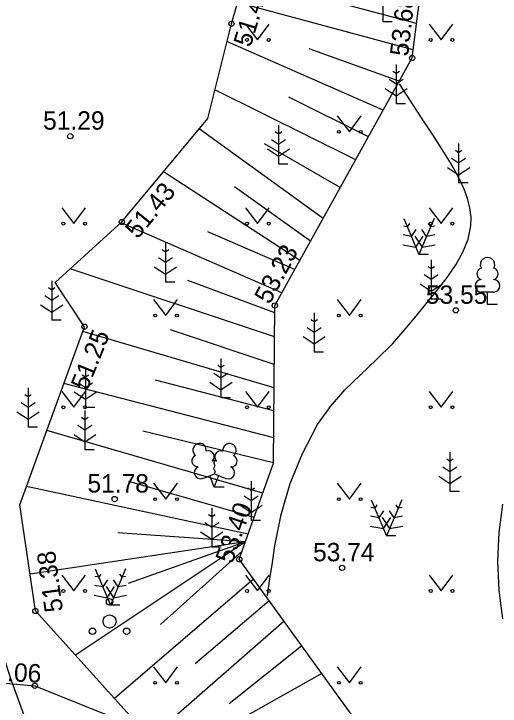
# Model space of a CAD drawing. Extents: x 640179 to 641910, y 6455895 to 6456910.
# Drawn here: x 641371.93 to 641390.46, y 6456419.5 to 6456445.88 of the extents above; entities that cross this region are included whole.
import ezdxf

# ---------------------------------------------------------------- set-up
doc = ezdxf.new("R2010")
doc.units = 0
for name, color, linetype in [('HALJASTUS', 7, 'Continuous'), ('HORISONTAAL-EH2000', 7, 'Continuous'), ('KORGUS-EH2000', 7, 'Continuous'), ('PUU', 7, 'Continuous'), ('RELJEEF', 7, 'Continuous'), ('TEE', 7, 'Continuous')]:
    doc.layers.add(name, color=color, linetype=linetype)

msp = doc.modelspace()

# ---------------------------------------------------------------- linework, layer by layer
at = {"layer": 'HALJASTUS'}
for p, q in [((641380.755, 6456445.492), (641381.219, 6456444.886)), ((641381.219, 6456444.886), (641381.664, 6456445.492)), ((641387.755, 6456445.492), (641388.219, 6456444.886)), ((641388.219, 6456444.886), (641388.664, 6456445.492)), ((641384.255, 6456441.992), (641384.719, 6456441.386)), ((641384.719, 6456441.386), (641385.164, 6456441.992)), ((641373.755, 6456438.492), (641374.219, 6456437.886)), ((641374.219, 6456437.886), (641374.664, 6456438.492)), ((641380.755, 6456438.492), (641381.219, 6456437.886)), ((641381.219, 6456437.886), (641381.664, 6456438.492)), ((641387.755, 6456438.492), (641388.219, 6456437.886)), ((641388.219, 6456437.886), (641388.664, 6456438.492)), ((641377.255, 6456434.992), (641377.719, 6456434.386)), ((641377.719, 6456434.386), (641378.164, 6456434.992)), ((641384.255, 6456434.992), (641384.719, 6456434.386)), ((641384.719, 6456434.386), (641385.164, 6456434.992)), ((641373.755, 6456431.492), (641374.219, 6456430.886)), ((641374.219, 6456430.886), (641374.664, 6456431.492)), ((641380.755, 6456431.492), (641381.219, 6456430.886)), ((641381.219, 6456430.886), (641381.664, 6456431.492)), ((641387.755, 6456431.492), (641388.219, 6456430.886)), ((641388.219, 6456430.886), (641388.664, 6456431.492)), ((641377.255, 6456427.992), (641377.719, 6456427.386)), ((641377.719, 6456427.386), (641378.164, 6456427.992)), ((641384.255, 6456427.992), (641384.719, 6456427.386)), ((641384.719, 6456427.386), (641385.164, 6456427.992)), ((641373.755, 6456424.492), (641374.219, 6456423.886)), ((641374.219, 6456423.886), (641374.664, 6456424.492)), ((641380.755, 6456424.492), (641381.219, 6456423.886)), ((641381.219, 6456423.886), (641381.664, 6456424.492)), ((641387.755, 6456424.492), (641388.219, 6456423.886)), ((641388.219, 6456423.886), (641388.664, 6456424.492)), ((641377.255, 6456420.992), (641377.719, 6456420.386)), ((641377.719, 6456420.386), (641378.164, 6456420.992)), ((641384.255, 6456420.992), (641384.719, 6456420.386)), ((641384.719, 6456420.386), (641385.164, 6456420.992))]:
    msp.add_line(p, q, dxfattribs=at)
for centre in [(641380.818, 6456444.886), (641381.646, 6456444.886), (641387.818, 6456444.886), (641388.646, 6456444.886), (641384.318, 6456441.386), (641385.146, 6456441.386), (641373.818, 6456437.886), (641374.646, 6456437.886), (641380.818, 6456437.886), (641381.646, 6456437.886), (641387.818, 6456437.886), (641388.646, 6456437.886), (641377.318, 6456434.386), (641378.146, 6456434.386), (641384.318, 6456434.386), (641385.146, 6456434.386), (641373.818, 6456430.886), (641374.646, 6456430.886), (641380.818, 6456430.886), (641381.646, 6456430.886), (641387.818, 6456430.886), (641388.646, 6456430.886), (641377.318, 6456427.386), (641378.146, 6456427.386), (641384.318, 6456427.386), (641385.146, 6456427.386), (641373.818, 6456423.886), (641374.646, 6456423.886), (641380.818, 6456423.886), (641381.646, 6456423.886), (641387.818, 6456423.886), (641388.646, 6456423.886), (641377.318, 6456420.386), (641378.146, 6456420.386), (641384.318, 6456420.386), (641385.146, 6456420.386)]:
    msp.add_circle(centre, 0.055, dxfattribs=at)
at = {"layer": 'HORISONTAAL-EH2000'}
for points in [[(641381.596, 6456423.718), (641381.691, 6456424.347), (641381.786, 6456424.975), (641381.881, 6456425.604), (641382.117, 6456426.805), (641382.464, 6456427.98), (641382.927, 6456429.123), (641383.509, 6456430.226), (641383.994, 6456430.922), (641384.549, 6456431.546), (641385.145, 6456432.129), (641385.758, 6456432.703), (641386.359, 6456433.3), (641386.924, 6456433.95), (641387.299, 6456434.416), (641387.689, 6456434.884), (641388.076, 6456435.357), (641388.443, 6456435.834), (641388.771, 6456436.315), (641389.044, 6456436.803), (641389.243, 6456437.298), (641389.35, 6456437.799), (641389.358, 6456438.139), (641389.313, 6456438.487), (641389.22, 6456438.842), (641389.089, 6456439.2), (641388.926, 6456439.559), (641388.739, 6456439.915), (641388.534, 6456440.268), (641388.321, 6456440.613), (641388.105, 6456440.947), (641387.894, 6456441.27), (641387.471, 6456441.918), (641387.048, 6456442.565), (641386.625, 6456443.213)], [(641372.56, 6456418.49), (641372.307, 6456419.184), (641372.053, 6456419.879), (641371.799, 6456420.574), (641371.56, 6456421.344), (641371.375, 6456422.131), (641371.217, 6456422.926), (641371.056, 6456423.718), (641370.91, 6456424.561), (641370.821, 6456425.423), (641370.768, 6456426.295), (641370.731, 6456427.172), (641370.689, 6456428.046), (641370.622, 6456428.91), (641370.51, 6456429.758), (641370.331, 6456430.581), (641370.065, 6456431.374), (641369.692, 6456432.129), (641369.29, 6456432.809), (641368.888, 6456433.489), (641368.487, 6456434.169)], [(641390.557, 6456427.198), (641390.419, 6456426.114), (641390.37, 6456425.017), (641390.413, 6456423.917), (641390.557, 6456422.821)]]:
    msp.add_lwpolyline(points, dxfattribs=at)
at = {"layer": 'KORGUS-EH2000'}
for centre in [(641380.224, 6456445.504), (641387.112, 6456444.199), (641374.082, 6456441.218), (641376.047, 6456437.95), (641381.878, 6456434.767), (641388.773, 6456434.581), (641374.623, 6456433.957), (641375.773, 6456427.389), (641380.523, 6456425.094), (641384.443, 6456424.768), (641372.752, 6456423.124), (641372.731, 6456420.274)]:
    msp.add_circle(centre, 0.1, dxfattribs=at)
at = {"layer": 'PUU'}
for p, q in [((641385.996, 6456447.08), (641385.996, 6456445.58)), ((641386.356, 6456445.58), (641385.996, 6456445.58)), ((641386.501, 6456443.953), (641386.501, 6456442.453)), ((641386.501, 6456443.603), (641386.377, 6456443.686)), ((641386.625, 6456443.686), (641386.501, 6456443.603)), ((641386.501, 6456443.203), (641386.234, 6456443.381)), ((641386.768, 6456443.381), (641386.501, 6456443.203)), ((641386.077, 6456443.042), (641386.501, 6456442.76)), ((641386.501, 6456442.76), (641386.925, 6456443.042)), ((641386.861, 6456442.453), (641386.501, 6456442.453)), ((641382.018, 6456441.651), (641382.018, 6456440.151)), ((641382.018, 6456441.301), (641381.894, 6456441.384)), ((641382.142, 6456441.384), (641382.018, 6456441.301)), ((641382.018, 6456440.901), (641381.751, 6456441.079)), ((641382.285, 6456441.079), (641382.018, 6456440.901)), ((641388.883, 6456440.94), (641388.883, 6456439.44)), ((641381.594, 6456440.74), (641382.018, 6456440.458)), ((641382.018, 6456440.458), (641382.442, 6456440.74)), ((641388.883, 6456440.59), (641388.759, 6456440.673)), ((641389.007, 6456440.673), (641388.883, 6456440.59)), ((641388.883, 6456440.19), (641388.616, 6456440.368)), ((641389.15, 6456440.368), (641388.883, 6456440.19)), ((641382.378, 6456440.151), (641382.018, 6456440.151)), ((641388.459, 6456440.029), (641388.883, 6456439.747)), ((641388.883, 6456439.747), (641389.307, 6456440.029)), ((641389.243, 6456439.44), (641388.883, 6456439.44)), ((641386.789, 6456438.086), (641387.371, 6456436.704)), ((641387.953, 6456438.086), (641387.371, 6456436.704)), ((641386.925, 6456437.764), (641386.778, 6456437.792)), ((641387.007, 6456437.889), (641386.925, 6456437.764)), ((641387.257, 6456437.662), (641387.08, 6456437.395)), ((641387.662, 6456437.395), (641387.485, 6456437.662)), ((641387.817, 6456437.764), (641387.735, 6456437.889)), ((641387.964, 6456437.792), (641387.817, 6456437.764)), ((641387.08, 6456437.395), (641386.765, 6456437.455)), ((641387.209, 6456437.412), (641387.49, 6456436.986)), ((641387.252, 6456436.986), (641387.533, 6456437.412)), ((641387.977, 6456437.455), (641387.662, 6456437.395)), ((641377.71, 6456437.154), (641377.71, 6456435.654)), ((641377.71, 6456436.804), (641377.586, 6456436.887)), ((641377.834, 6456436.887), (641377.71, 6456436.804)), ((641386.751, 6456437.082), (641387.252, 6456436.986)), ((641387.49, 6456436.986), (641387.991, 6456437.082)), ((641387.731, 6456436.704), (641387.371, 6456436.704)), ((641377.71, 6456436.404), (641377.443, 6456436.582)), ((641377.977, 6456436.582), (641377.71, 6456436.404)), ((641387.84, 6456436.508), (641387.84, 6456435.008)), ((641377.286, 6456436.243), (641377.71, 6456435.961)), ((641377.71, 6456435.961), (641378.134, 6456436.243)), ((641387.84, 6456436.158), (641387.716, 6456436.241)), ((641387.964, 6456436.241), (641387.84, 6456436.158)), ((641387.84, 6456435.758), (641387.573, 6456435.936)), ((641388.107, 6456435.936), (641387.84, 6456435.758)), ((641373.375, 6456435.705), (641373.375, 6456434.205)), ((641378.07, 6456435.654), (641377.71, 6456435.654)), ((641387.416, 6456435.597), (641387.84, 6456435.315)), ((641387.84, 6456435.315), (641388.264, 6456435.597)), ((641373.375, 6456435.355), (641373.251, 6456435.438)), ((641373.499, 6456435.438), (641373.375, 6456435.355)), ((641373.375, 6456434.955), (641373.108, 6456435.133)), ((641373.642, 6456435.133), (641373.375, 6456434.955)), ((641390.223, 6456435.276), (641389.743, 6456435.276)), ((641389.983, 6456434.801), (641389.983, 6456435.276)), ((641372.951, 6456434.794), (641373.375, 6456434.512)), ((641373.375, 6456434.512), (641373.799, 6456434.794)), ((641388.2, 6456435.008), (641387.84, 6456435.008)), ((641390.363, 6456434.801), (641389.983, 6456434.801)), ((641383.378, 6456434.493), (641383.378, 6456432.993)), ((641383.378, 6456434.143), (641383.254, 6456434.226)), ((641383.502, 6456434.226), (641383.378, 6456434.143)), ((641373.735, 6456434.205), (641373.375, 6456434.205)), ((641383.378, 6456433.743), (641383.111, 6456433.921)), ((641383.645, 6456433.921), (641383.378, 6456433.743)), ((641382.954, 6456433.582), (641383.378, 6456433.3)), ((641383.378, 6456433.3), (641383.802, 6456433.582)), ((641383.738, 6456432.993), (641383.378, 6456432.993)), ((641379.824, 6456432.749), (641379.824, 6456431.249)), ((641374.661, 6456432.384), (641374.661, 6456430.884)), ((641379.824, 6456432.399), (641379.7, 6456432.482)), ((641379.948, 6456432.482), (641379.824, 6456432.399)), ((641374.661, 6456432.034), (641374.537, 6456432.117)), ((641374.785, 6456432.117), (641374.661, 6456432.034)), ((641379.824, 6456431.999), (641379.557, 6456432.177)), ((641380.091, 6456432.177), (641379.824, 6456431.999)), ((641372.472, 6456431.629), (641372.472, 6456430.129)), ((641374.661, 6456431.634), (641374.394, 6456431.812)), ((641374.928, 6456431.812), (641374.661, 6456431.634)), ((641379.4, 6456431.838), (641379.824, 6456431.556)), ((641379.824, 6456431.556), (641380.248, 6456431.838)), ((641372.472, 6456431.279), (641372.348, 6456431.362)), ((641372.596, 6456431.362), (641372.472, 6456431.279)), ((641374.237, 6456431.473), (641374.661, 6456431.191)), ((641374.661, 6456431.191), (641375.085, 6456431.473)), ((641380.184, 6456431.249), (641379.824, 6456431.249)), ((641372.472, 6456430.879), (641372.205, 6456431.057)), ((641372.739, 6456431.057), (641372.472, 6456430.879)), ((641375.021, 6456430.884), (641374.661, 6456430.884)), ((641372.048, 6456430.718), (641372.472, 6456430.436)), ((641372.472, 6456430.436), (641372.896, 6456430.718)), ((641374.638, 6456430.765), (641374.638, 6456429.265)), ((641374.638, 6456430.415), (641374.514, 6456430.498)), ((641374.762, 6456430.498), (641374.638, 6456430.415)), ((641372.832, 6456430.129), (641372.472, 6456430.129)), ((641374.638, 6456430.015), (641374.371, 6456430.193)), ((641374.905, 6456430.193), (641374.638, 6456430.015)), ((641374.214, 6456429.854), (641374.638, 6456429.572)), ((641374.638, 6456429.572), (641375.062, 6456429.854)), ((641374.998, 6456429.265), (641374.638, 6456429.265)), ((641388.553, 6456429.174), (641388.553, 6456427.674)), ((641388.553, 6456428.824), (641388.429, 6456428.907)), ((641388.677, 6456428.907), (641388.553, 6456428.824)), ((641388.553, 6456428.424), (641388.286, 6456428.602)), ((641388.82, 6456428.602), (641388.553, 6456428.424)), ((641379.13, 6456428.178), (641379.575, 6456428.353)), ((641379.57, 6456427.843), (641379.395, 6456428.283)), ((641379.57, 6456427.843), (641379.75, 6456428.283)), ((641379.575, 6456428.353), (641380.015, 6456428.173)), ((641388.129, 6456428.263), (641388.553, 6456427.981)), ((641388.553, 6456427.981), (641388.977, 6456428.263)), ((641380.976, 6456428.069), (641380.976, 6456426.569)), ((641379.95, 6456427.843), (641379.57, 6456427.843)), ((641380.976, 6456427.719), (641380.852, 6456427.802)), ((641381.1, 6456427.802), (641380.976, 6456427.719)), ((641388.913, 6456427.674), (641388.553, 6456427.674)), ((641380.976, 6456427.319), (641380.709, 6456427.497)), ((641381.243, 6456427.497), (641380.976, 6456427.319)), ((641385.552, 6456427.366), (641386.134, 6456425.984)), ((641386.716, 6456427.366), (641386.134, 6456425.984)), ((641380.552, 6456427.158), (641380.976, 6456426.876)), ((641380.976, 6456426.876), (641381.4, 6456427.158)), ((641385.77, 6456427.169), (641385.688, 6456427.044)), ((641386.58, 6456427.044), (641386.498, 6456427.169)), ((641379.475, 6456427.057), (641379.475, 6456425.557)), ((641385.688, 6456427.044), (641385.541, 6456427.072)), ((641386.02, 6456426.942), (641385.843, 6456426.675)), ((641386.425, 6456426.675), (641386.248, 6456426.942)), ((641386.727, 6456427.072), (641386.58, 6456427.044)), ((641379.475, 6456426.707), (641379.351, 6456426.79)), ((641379.599, 6456426.79), (641379.475, 6456426.707)), ((641385.843, 6456426.675), (641385.528, 6456426.735)), ((641385.972, 6456426.692), (641386.253, 6456426.266)), ((641386.015, 6456426.266), (641386.296, 6456426.692)), ((641386.74, 6456426.735), (641386.425, 6456426.675)), ((641379.475, 6456426.307), (641379.208, 6456426.485)), ((641379.742, 6456426.485), (641379.475, 6456426.307)), ((641381.336, 6456426.569), (641380.976, 6456426.569)), ((641385.514, 6456426.362), (641386.015, 6456426.266)), ((641386.253, 6456426.266), (641386.754, 6456426.362)), ((641379.051, 6456426.146), (641379.475, 6456425.864)), ((641379.475, 6456425.864), (641379.899, 6456426.146)), ((641386.494, 6456425.984), (641386.134, 6456425.984)), ((641379.835, 6456425.557), (641379.475, 6456425.557)), ((641375.029, 6456424.729), (641375.611, 6456423.347)), ((641376.193, 6456424.729), (641375.611, 6456423.347)), ((641375.247, 6456424.532), (641375.165, 6456424.407)), ((641376.057, 6456424.407), (641375.975, 6456424.532)), ((641375.165, 6456424.407), (641375.018, 6456424.435)), ((641375.497, 6456424.305), (641375.32, 6456424.038)), ((641375.902, 6456424.038), (641375.725, 6456424.305)), ((641376.204, 6456424.435), (641376.057, 6456424.407)), ((641375.32, 6456424.038), (641375.005, 6456424.098)), ((641375.449, 6456424.055), (641375.73, 6456423.629)), ((641375.492, 6456423.629), (641375.773, 6456424.055)), ((641376.217, 6456424.098), (641375.902, 6456424.038)), ((641374.991, 6456423.725), (641375.492, 6456423.629)), ((641375.73, 6456423.629), (641376.231, 6456423.725)), ((641375.971, 6456423.347), (641375.611, 6456423.347))]:
    msp.add_line(p, q, dxfattribs=at)
msp.add_lwpolyline([(641379.575, 6456428.848), (641379.555, 6456428.773), (641379.555, 6456428.753), (641379.565, 6456428.723), (641379.585, 6456428.688), (641379.59, 6456428.668), (641379.575, 6456428.633), (641379.55, 6456428.583), (641379.545, 6456428.558), (641379.55, 6456428.543), (641379.56, 6456428.513), (641379.595, 6456428.453), (641379.6, 6456428.433), (641379.595, 6456428.413), (641379.58, 6456428.378), (641379.575, 6456428.353)], dxfattribs=at)
for centre, radius in [((641375.582, 6456423.475), 0.125), ((641375.582, 6456422.725), 0.25), ((641374.932, 6456422.35), 0.125), ((641376.232, 6456422.35), 0.125)]:
    msp.add_circle(centre, radius, dxfattribs=at)
for centre, radius, start, end in [((641389.983, 6456436.321), 0.277, 332.5799, 207.4201), ((641389.813, 6456435.974), 0.233, 109.0217, 253.1415), ((641390.153, 6456435.974), 0.233, 286.8508, 70.9859), ((641389.746, 6456435.513), 0.238, 90.0016, 269.3953), ((641390.22, 6456435.513), 0.238, 270.6047, 89.9984), ((641379.013, 6456429.257), 0.256, 111.5027, 232.5173), ((641379.013, 6456429.257), 0.256, 350.4856, 111.5002), ((641380.149, 6456429.248), 0.256, 67.6168, 188.6314), ((641380.149, 6456429.248), 0.256, 306.5997, 67.6143), ((641379.348, 6456429.007), 0.224, 308.5041, 111.5725), ((641379.811, 6456429.002), 0.225, 67.7016, 230.5126), ((641378.939, 6456428.846), 0.224, 111.4304, 274.4987), ((641380.216, 6456428.836), 0.224, 264.6183, 67.6866), ((641379.574, 6456428.61), 0.237, 66.7655, 111.5015), ((641379.044, 6456428.401), 0.237, 111.5014, 291.5004), ((641380.105, 6456428.393), 0.237, 247.6166, 67.6155)]:
    msp.add_arc(centre, radius, start, end, dxfattribs=at)
at = {"layer": 'RELJEEF'}
for p, q in [((641387.28, 6456445.516), (641383.784, 6456446.452)), ((641387.152, 6456444.515), (641380.455, 6456446.308)), ((641386.012, 6456442.216), (641380.055, 6456444.827)), ((641386.62, 6456443.312), (641383.188, 6456444.545)), ((641384.96, 6456440.321), (641379.596, 6456442.983)), ((641385.446, 6456441.196), (641382.411, 6456442.703)), ((641383.717, 6456438.081), (641378.996, 6456441.5)), ((641384.371, 6456439.259), (641381.487, 6456440.93)), ((641382.828, 6456436.479), (641377.634, 6456439.861)), ((641383.239, 6456437.219), (641380.345, 6456439.289)), ((641382.148, 6456435.254), (641376.017, 6456437.923)), ((641382.635, 6456436.132), (641379.326, 6456437.573)), ((641381.868, 6456433.573), (641374.079, 6456436.161)), ((641381.876, 6456434.488), (641378.561, 6456435.725)), ((641381.851, 6456431.633), (641374.558, 6456433.779)), ((641381.859, 6456432.523), (641377.901, 6456433.838)), ((641381.844, 6456430.751), (641377.332, 6456431.921)), ((641381.835, 6456429.72), (641373.838, 6456431.794)), ((641381.423, 6456427.619), (641373.187, 6456429.997)), ((641381.827, 6456428.767), (641376.842, 6456429.982)), ((641381.089, 6456426.683), (641376.315, 6456428.053)), ((641380.863, 6456426.048), (641372.417, 6456427.874)), ((641380.76, 6456425.758), (641375.898, 6456426.101)), ((641380.76, 6456425.758), (641372.548, 6456424.53)), ((641380.76, 6456425.758), (641374.278, 6456421.437)), ((641380.76, 6456425.758), (641376.287, 6456424.177)), ((641380.634, 6456425.406), (641377.525, 6456422.61)), ((641381.068, 6456424.339), (641375.773, 6456419.783)), ((641381.665, 6456423.513), (641378.844, 6456421.106)), ((641382.231, 6456422.73), (641376.84, 6456418.035)), ((641382.903, 6456421.8), (641380.134, 6456419.579)), ((641383.672, 6456420.736), (641376.887, 6456416.94))]:
    msp.add_line(p, q, dxfattribs=at)
for points in [[(641388.062, 6456406.123), (641381.735, 6456404.894), (641377.155, 6456410.618), (641376.815, 6456418.631), (641372.752, 6456423.124), (641372.163, 6456427.174), (641374.623, 6456433.957), (641373.513, 6456435.647), (641376.047, 6456437.95), (641379.326, 6456441.898), (641380.224, 6456445.504), (641383.405, 6456456.589), (641385.536, 6456459.424), (641387.909, 6456463.19)], [(641388.726, 6456406.947), (641383.186, 6456411.269), (641384.125, 6456416.214), (641385.058, 6456418.818), (641380.523, 6456425.094), (641381.827, 6456428.753), (641381.878, 6456434.767), (641387.112, 6456444.199), (641388.099, 6456451.955), (641390.25, 6456456.235), (641389.509, 6456462.274)]]:
    msp.add_lwpolyline(points, dxfattribs=at)
at = {"layer": 'TEE'}
msp.add_lwpolyline([(641322.184, 6456405.88), (641322.171, 6456405.975), (641321.642, 6456409.807), (641322.461, 6456415.131), (641326.819, 6456419.245), (641332.419, 6456420.823), (641339.869, 6456421.397), (641352.762, 6456420.958), (641363.445, 6456421.128), (641372.731, 6456420.274), (641376.517, 6456418.745), (641385.45, 6456411.504), (641394.048, 6456403.648)], dxfattribs=at)

# ---------------------------------------------------------------- texts
at = {"layer": 'KORGUS-EH2000'}
for s, rotation, p in [('51.45', 73.1404, (641380.954, 6456444.582)), ('53.68', 83.6215, (641386.955, 6456444.243)), ('51.43', 50.803, (641376.654, 6456437.272)), ('53.23', 61.691, (641381.676, 6456434.776)), ('51.25', 68.1299, (641374.727, 6456431.486)), ('53.40', 70.96, (641380.257, 6456424.888)), ('51.38', 97.7082, (641373.809, 6456423.126)), ('51.06', 357.4774, (641370.625, 6456420.494))]:
    msp.add_text(s, height=0.7, rotation=rotation, dxfattribs=at).set_placement(p)
for s, p in [('51.29', (641373.047, 6456441.468)), ('53.55', (641387.636, 6456434.831)), ('51.78', (641374.738, 6456427.639)), ('53.74', (641383.334, 6456425.018))]:
    msp.add_text(s, height=0.7, dxfattribs=at).set_placement(p)

doc.saveas('drawing.dxf')
